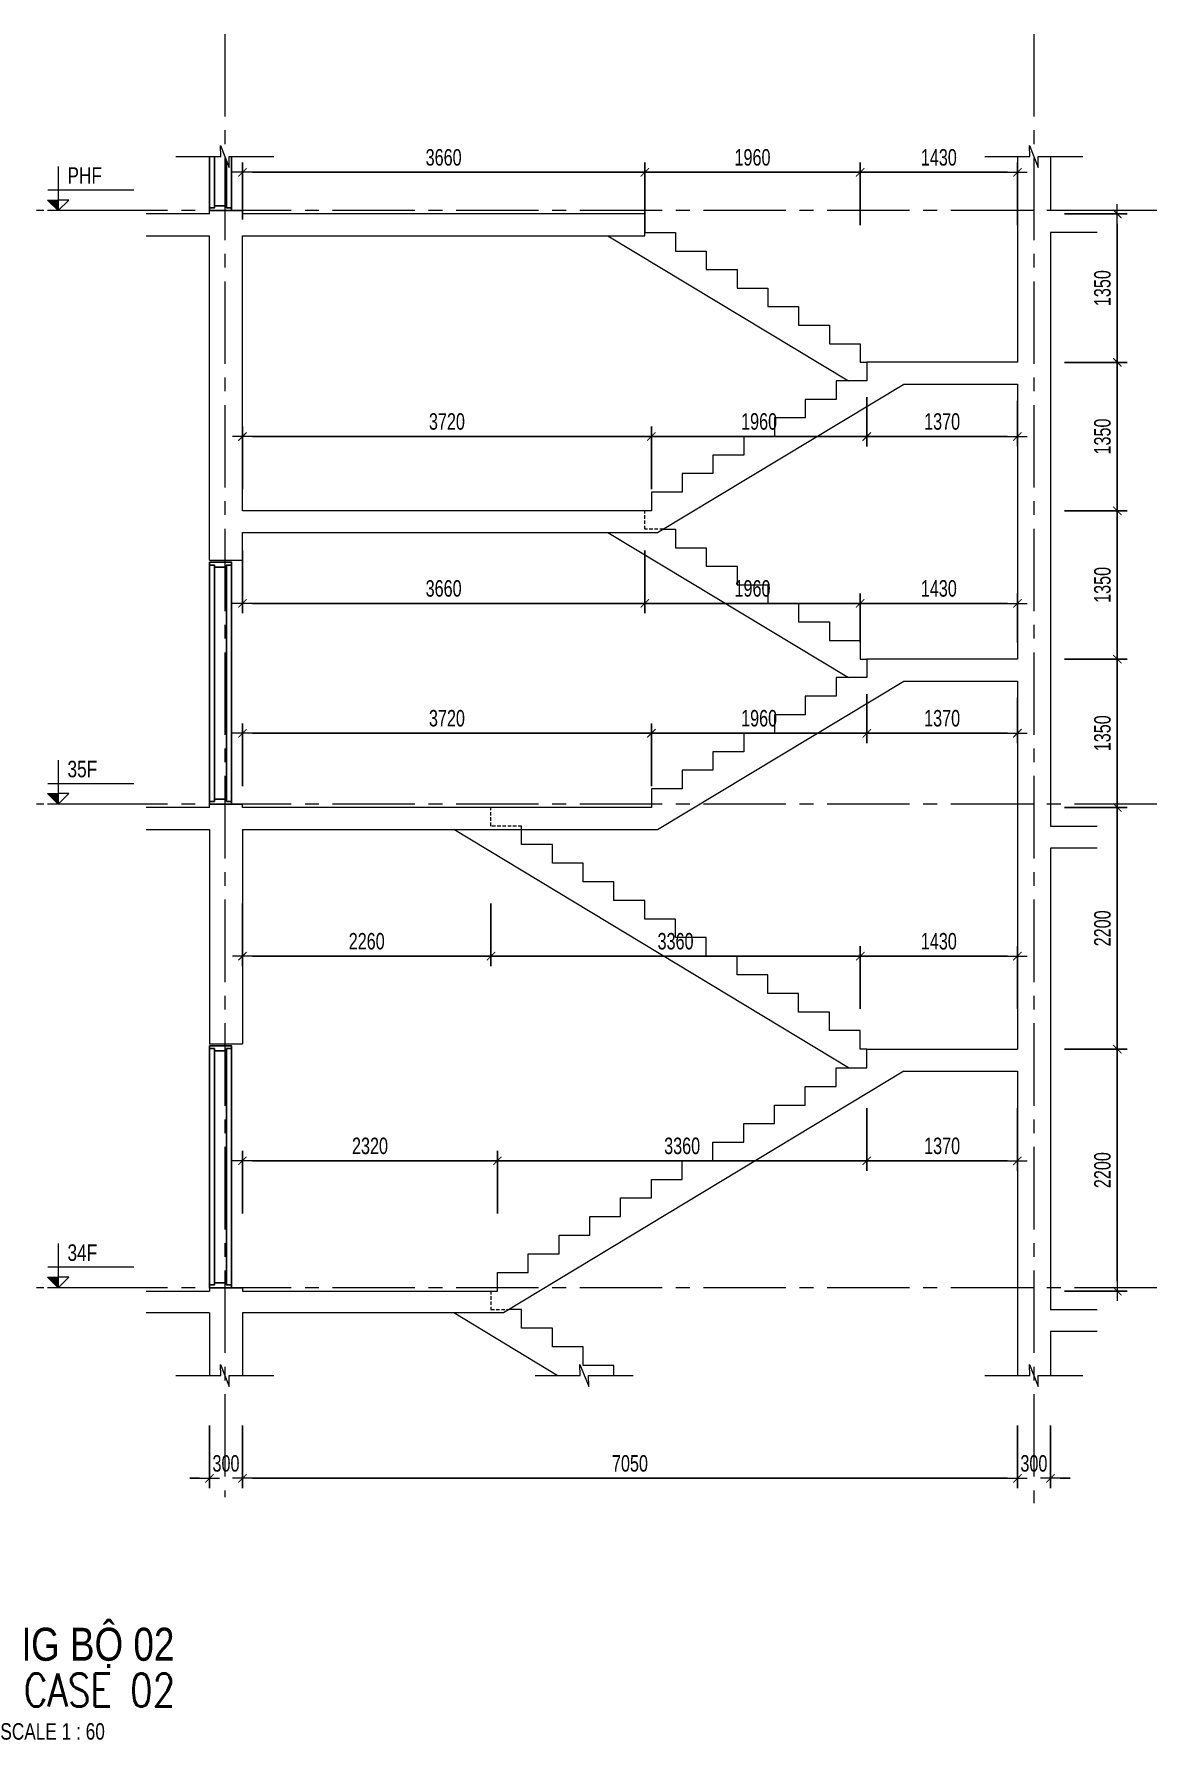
# Model space of a CAD drawing. Header units: millimetres. Extents: x -179076 to 85149, y -28646 to 38481.
# Drawn here: x 42320 to 52535, y -27716 to -12196 of the extents above; entities that cross this region are included whole.
import ezdxf
from ezdxf.enums import TextEntityAlignment as Align

# ---------------------------------------------------------------- set-up
doc = ezdxf.new("R2010")
doc.units = ezdxf.units.MM
doc.linetypes.add('CENTER2', pattern=[1.125, 0.75, -0.125, 0.125, -0.125])
doc.linetypes.add('HIDDEN2', pattern=[4.7625, 3.175, -1.5875])
doc.layers.get('Defpoints').update_dxf_attribs({"color": 151, "lineweight": 9})
doc.layers.add('A-DOOR', color=4, linetype='Continuous')
doc.layers.add('DOOR', color=4, linetype='Continuous')
for name, color, linetype, lineweight in [('NDC_S_ANNO', 7, 'Continuous', 20), ('NDC_S_AXIS', 5, 'CENTER2', 13), ('NDC_S_CONTINUOUS', 3, 'Continuous', 20), ('NDC_S_DIM', 1, 'Continuous', 15), ('NDC_S_ENG TITLE', 3, 'Continuous', 20), ('NDC_S_HIDDEN', 8, 'HIDDEN2', 13), ('NDC_S_SLAB', 2, 'Continuous', 20), ('NDC_S_SYMBOL', 1, 'Continuous', 15), ('NDC_S_TEXT SYMBOL', 7, 'Continuous', 20), ('NDC_S_VN TEXT', 7, 'Continuous', 20), ('NDC_S_VN TITLE', 6, 'Continuous', 35)]:
    doc.layers.add(name, color=color, linetype=linetype, lineweight=lineweight)
doc.styles.add('NDC_ANNO', font='', dxfattribs={"width": 0.8})
doc.styles.add('NDC_DIM', font='', dxfattribs={"width": 0.75})
doc.styles.add('NDC_EN TXT', font='romans.shx', dxfattribs={"width": 0.8})
doc.styles.add('NDC_VIE TXT', font='arial.ttf', dxfattribs={"width": 0.8})
doc.styles.get('NDC_ANNO').set_extended_font_data('Dotum')
doc.styles.get('NDC_DIM').set_extended_font_data('Dotum')
doc.dimstyles.new('NDC_dim_60', dxfattribs={"dimscale": 60, "dimtxt": 2.5, "dimasz": 1.5, "dimexe": 1.5, "dimexo": 2.5, "dimgap": 1, "dimtad": 1, "dimdec": 0, "dimzin": 0, "dimdsep": 46, "dimtxsty": 'NDC_DIM', "dimblk": 'DIMMARK', "dimcen": 0.09, "dimdle": 1.2, "dimclrd": 1, "dimclre": 1, "dimclrt": 3, "dimadec": 0, "dimazin": 0, "dimtfac": 1, "dimtdec": 0, "dimtix": 1, "dimtofl": 0, "dimtmove": 0, "dimatfit": 3, "dimfxl": 8, "dimfxlon": 1, "dimtolj": 1, "dimtzin": 0, "dimarcsym": 0})

# ---------------------------------------------------------------- blocks, each defined once
blk = doc.blocks.new('X-SECTION-2$0$X-SEC-DOO2')
at = {"layer": 'A-DOOR'}
for p, q in [((41976, 101972), (41976, 104172)), ((42176, 101972), (42176, 104172)), ((42021, 102017), (42021, 104127)), ((42131, 102017), (42131, 104127))]:
    blk.add_line(p, q, dxfattribs=at)
for points in [[(41976, 104172), (41976, 104147), (42021, 104147), (42021, 104127), (42131, 104127), (42131, 104147), (42176, 104147), (42176, 104172)], [(41976, 101972), (41976, 101997), (42021, 101997), (42021, 102017), (42131, 102017), (42131, 101997), (42176, 101997), (42176, 101972)]]:
    blk.add_lwpolyline(points, close=True, dxfattribs=at)
at = {"layer": 'Defpoints'}
blk.add_line((41976, 104192), (42176, 104192), dxfattribs=at)
blk = doc.blocks.new('kata_block_CT')
at = {"layer": 'NDC_S_ANNO'}
blk.add_hatch(color=3, dxfattribs=at).paths.add_polyline_path([(0, 1.6), (-1.61, 1.6), (0, 0)])
at = {"layer": 'NDC_S_ANNO', "ltscale": 50}
h = blk.add_hatch(dxfattribs=at)
h.set_pattern_fill('ANSI31', color=256, scale=1.406, style=0)
h.paths.add_polyline_path([(0, 1.6), (0, 0), (1.61, 1.6)])
for p, q in [((-1.59, 3.14), (11.47, 3.14)), ((11.56, 0), (-1.64, 0))]:
    blk.add_line(p, q, dxfattribs=at)
for points in [[(0, 6.69), (0, 0)], [(0, 0), (-1.61, 1.6), (0, 1.6)], [(0, 0), (1.61, 1.6), (0, 1.6)]]:
    blk.add_lwpolyline(points, dxfattribs=at)
at = {"layer": 'NDC_S_ANNO', "color": 8, "ltscale": 50}
blk.add_lwpolyline([(0, 0), (-1.61, 1.6), (0, 1.6)], dxfattribs=at)
at = {"layer": 'NDC_S_TEXT SYMBOL', "color": 3, "style": 'NDC_ANNO', "width": 0.8}
blk.add_attdef('CT', (1.41, 4.07), '', height=2.5, dxfattribs=at)
blk = doc.blocks.new('DIMMARK')
at = {"layer": 'NDC_S_DIM', "color": 1}
blk.add_line((-1.5, 0), (1, 0), dxfattribs=at)
at = {"layer": 'NDC_S_DIM', "color": 2, "const_width": 0.1}
blk.add_lwpolyline([(-0.42, -0.42), (0.42, 0.42)], dxfattribs=at)
blk = doc.blocks.new('*D383')
at = {"layer": 'Defpoints', "color": 0, "transparency": 16777216}
for p in [(46536, -22447), (44216, -23632), (46536, -23632)]:
    blk.add_point(p, dxfattribs=at)
at = {"layer": 'NDC_S_DIM', "color": 1, "lineweight": -2, "transparency": 16777216}
for p, q in [((44216, -22927), (44216, -22357)), ((44306, -22447), (46446, -22447)), ((46536, -22927), (46536, -22357))]:
    blk.add_line(p, q, dxfattribs=at)
at = {"layer": 'NDC_S_DIM', "color": 1, "lineweight": -2, "transparency": 16777216, "xscale": 90, "yscale": 90, "zscale": 90, "rotation": 180}
blk.add_blockref('DIMMARK', (44216, -22447), dxfattribs=at)
at = {"layer": 'NDC_S_DIM', "color": 1, "lineweight": -2, "transparency": 16777216, "xscale": 90, "yscale": 90, "zscale": 90}
blk.add_blockref('DIMMARK', (46536, -22447), dxfattribs=at)
at = {"layer": 'NDC_S_DIM', "color": 3, "transparency": 16777216, "insert": (45376, -22312), "char_height": 150, "attachment_point": 5, "style": 'NDC_DIM'}
blk.add_mtext('\\A1;2320', dxfattribs=at)
blk = doc.blocks.new('*D384')
at = {"layer": 'Defpoints', "color": 0, "transparency": 16777216}
for p in [(49896, -21601), (49896, -22447), (46536, -23632)]:
    blk.add_point(p, dxfattribs=at)
at = {"layer": 'NDC_S_DIM', "color": 1, "lineweight": -2, "transparency": 16777216}
for p, q in [((49896, -21967), (49896, -22537)), ((46536, -22927), (46536, -22357)), ((46626, -22447), (49806, -22447))]:
    blk.add_line(p, q, dxfattribs=at)
at = {"layer": 'NDC_S_DIM', "color": 1, "lineweight": -2, "transparency": 16777216, "xscale": 90, "yscale": 90, "zscale": 90, "rotation": 180}
blk.add_blockref('DIMMARK', (46536, -22447), dxfattribs=at)
at = {"layer": 'NDC_S_DIM', "color": 1, "lineweight": -2, "transparency": 16777216, "xscale": 90, "yscale": 90, "zscale": 90}
blk.add_blockref('DIMMARK', (49896, -22447), dxfattribs=at)
at = {"layer": 'NDC_S_DIM', "color": 3, "transparency": 16777216, "insert": (48216, -22312), "char_height": 150, "attachment_point": 5, "style": 'NDC_DIM'}
blk.add_mtext('\\A1;3360', dxfattribs=at)
blk = doc.blocks.new('*D385')
at = {"layer": 'Defpoints', "color": 0, "transparency": 16777216}
for p in [(49896, -21601), (51266, -21601), (51266, -22447)]:
    blk.add_point(p, dxfattribs=at)
at = {"layer": 'NDC_S_DIM', "color": 1, "lineweight": -2, "transparency": 16777216}
for p, q in [((49896, -21967), (49896, -22537)), ((51266, -21967), (51266, -22537)), ((49986, -22447), (51176, -22447))]:
    blk.add_line(p, q, dxfattribs=at)
at = {"layer": 'NDC_S_DIM', "color": 1, "lineweight": -2, "transparency": 16777216, "xscale": 90, "yscale": 90, "zscale": 90, "rotation": 180}
blk.add_blockref('DIMMARK', (49896, -22447), dxfattribs=at)
at = {"layer": 'NDC_S_DIM', "color": 1, "lineweight": -2, "transparency": 16777216, "xscale": 90, "yscale": 90, "zscale": 90}
blk.add_blockref('DIMMARK', (51266, -22447), dxfattribs=at)
at = {"layer": 'NDC_S_DIM', "color": 3, "transparency": 16777216, "insert": (50581, -22312), "char_height": 150, "attachment_point": 5, "style": 'NDC_DIM'}
blk.add_mtext('\\A1;1370', dxfattribs=at)
blk = doc.blocks.new('*D386')
at = {"layer": 'Defpoints', "color": 0, "transparency": 16777216}
for p in [(44216, -19432), (46476, -19401), (46476, -20585)]:
    blk.add_point(p, dxfattribs=at)
at = {"layer": 'NDC_S_DIM', "color": 1, "lineweight": -2, "transparency": 16777216}
for p, q in [((44216, -20105), (44216, -20675)), ((46476, -20105), (46476, -20675)), ((44306, -20585), (46386, -20585))]:
    blk.add_line(p, q, dxfattribs=at)
at = {"layer": 'NDC_S_DIM', "color": 1, "lineweight": -2, "transparency": 16777216, "xscale": 90, "yscale": 90, "zscale": 90, "rotation": 180}
blk.add_blockref('DIMMARK', (44216, -20585), dxfattribs=at)
at = {"layer": 'NDC_S_DIM', "color": 1, "lineweight": -2, "transparency": 16777216, "xscale": 90, "yscale": 90, "zscale": 90}
blk.add_blockref('DIMMARK', (46476, -20585), dxfattribs=at)
at = {"layer": 'NDC_S_DIM', "color": 3, "transparency": 16777216, "insert": (45346, -20450), "char_height": 150, "attachment_point": 5, "style": 'NDC_DIM'}
blk.add_mtext('\\A1;2260', dxfattribs=at)
blk = doc.blocks.new('*D387')
at = {"layer": 'Defpoints', "color": 0, "transparency": 16777216}
for p in [(46476, -19401), (49836, -20585), (49836, -21432)]:
    blk.add_point(p, dxfattribs=at)
at = {"layer": 'NDC_S_DIM', "color": 1, "lineweight": -2, "transparency": 16777216}
for p, q in [((46476, -20105), (46476, -20675)), ((46566, -20585), (49746, -20585)), ((49836, -21065), (49836, -20495))]:
    blk.add_line(p, q, dxfattribs=at)
at = {"layer": 'NDC_S_DIM', "color": 1, "lineweight": -2, "transparency": 16777216, "xscale": 90, "yscale": 90, "zscale": 90, "rotation": 180}
blk.add_blockref('DIMMARK', (46476, -20585), dxfattribs=at)
at = {"layer": 'NDC_S_DIM', "color": 1, "lineweight": -2, "transparency": 16777216, "xscale": 90, "yscale": 90, "zscale": 90}
blk.add_blockref('DIMMARK', (49836, -20585), dxfattribs=at)
at = {"layer": 'NDC_S_DIM', "color": 3, "transparency": 16777216, "insert": (48156, -20450), "char_height": 150, "attachment_point": 5, "style": 'NDC_DIM'}
blk.add_mtext('\\A1;3360', dxfattribs=at)
blk = doc.blocks.new('*D388')
at = {"layer": 'Defpoints', "color": 0, "transparency": 16777216}
for p in [(51266, -20585), (49836, -21432), (51266, -21432)]:
    blk.add_point(p, dxfattribs=at)
at = {"layer": 'NDC_S_DIM', "color": 1, "lineweight": -2, "transparency": 16777216}
for p, q in [((49836, -21065), (49836, -20495)), ((49926, -20585), (51176, -20585)), ((51266, -21065), (51266, -20495))]:
    blk.add_line(p, q, dxfattribs=at)
at = {"layer": 'NDC_S_DIM', "color": 1, "lineweight": -2, "transparency": 16777216, "xscale": 90, "yscale": 90, "zscale": 90, "rotation": 180}
blk.add_blockref('DIMMARK', (49836, -20585), dxfattribs=at)
at = {"layer": 'NDC_S_DIM', "color": 1, "lineweight": -2, "transparency": 16777216, "xscale": 90, "yscale": 90, "zscale": 90}
blk.add_blockref('DIMMARK', (51266, -20585), dxfattribs=at)
at = {"layer": 'NDC_S_DIM', "color": 3, "transparency": 16777216, "insert": (50551, -20450), "char_height": 150, "attachment_point": 5, "style": 'NDC_DIM'}
blk.add_mtext('\\A1;1430', dxfattribs=at)
blk = doc.blocks.new('*D389')
at = {"layer": 'Defpoints', "color": 0, "transparency": 16777216}
for p in [(47936, -18557), (44216, -19232), (47936, -19232)]:
    blk.add_point(p, dxfattribs=at)
at = {"layer": 'NDC_S_DIM', "color": 1, "lineweight": -2, "transparency": 16777216}
for p, q in [((44216, -19037), (44216, -18467)), ((47936, -19037), (47936, -18467)), ((44306, -18557), (47846, -18557))]:
    blk.add_line(p, q, dxfattribs=at)
at = {"layer": 'NDC_S_DIM', "color": 1, "lineweight": -2, "transparency": 16777216, "xscale": 90, "yscale": 90, "zscale": 90, "rotation": 180}
blk.add_blockref('DIMMARK', (44216, -18557), dxfattribs=at)
at = {"layer": 'NDC_S_DIM', "color": 1, "lineweight": -2, "transparency": 16777216, "xscale": 90, "yscale": 90, "zscale": 90}
blk.add_blockref('DIMMARK', (47936, -18557), dxfattribs=at)
at = {"layer": 'NDC_S_DIM', "color": 3, "transparency": 16777216, "insert": (46076, -18421), "char_height": 150, "attachment_point": 5, "style": 'NDC_DIM'}
blk.add_mtext('\\A1;3720', dxfattribs=at)
blk = doc.blocks.new('*D390')
at = {"layer": 'Defpoints', "color": 0, "transparency": 16777216}
for p in [(49896, -18050), (49896, -18557), (47936, -19232)]:
    blk.add_point(p, dxfattribs=at)
at = {"layer": 'NDC_S_DIM', "color": 1, "lineweight": -2, "transparency": 16777216}
for p, q in [((49896, -18200), (49896, -18647)), ((47936, -19037), (47936, -18467)), ((48026, -18557), (49806, -18557))]:
    blk.add_line(p, q, dxfattribs=at)
at = {"layer": 'NDC_S_DIM', "color": 1, "lineweight": -2, "transparency": 16777216, "xscale": 90, "yscale": 90, "zscale": 90, "rotation": 180}
blk.add_blockref('DIMMARK', (47936, -18557), dxfattribs=at)
at = {"layer": 'NDC_S_DIM', "color": 1, "lineweight": -2, "transparency": 16777216, "xscale": 90, "yscale": 90, "zscale": 90}
blk.add_blockref('DIMMARK', (49896, -18557), dxfattribs=at)
at = {"layer": 'NDC_S_DIM', "color": 3, "transparency": 16777216, "insert": (48916, -18421), "char_height": 150, "attachment_point": 5, "style": 'NDC_DIM'}
blk.add_mtext('\\A1;1960', dxfattribs=at)
blk = doc.blocks.new('*D391')
at = {"layer": 'Defpoints', "color": 0, "transparency": 16777216}
for p in [(49896, -18050), (51266, -18082), (51266, -18557)]:
    blk.add_point(p, dxfattribs=at)
at = {"layer": 'NDC_S_DIM', "color": 1, "lineweight": -2, "transparency": 16777216}
for p, q in [((49896, -18200), (49896, -18647)), ((51266, -18232), (51266, -18647)), ((49986, -18557), (51176, -18557))]:
    blk.add_line(p, q, dxfattribs=at)
at = {"layer": 'NDC_S_DIM', "color": 1, "lineweight": -2, "transparency": 16777216, "xscale": 90, "yscale": 90, "zscale": 90, "rotation": 180}
blk.add_blockref('DIMMARK', (49896, -18557), dxfattribs=at)
at = {"layer": 'NDC_S_DIM', "color": 1, "lineweight": -2, "transparency": 16777216, "xscale": 90, "yscale": 90, "zscale": 90}
blk.add_blockref('DIMMARK', (51266, -18557), dxfattribs=at)
at = {"layer": 'NDC_S_DIM', "color": 3, "transparency": 16777216, "insert": (50581, -18421), "char_height": 150, "attachment_point": 5, "style": 'NDC_DIM'}
blk.add_mtext('\\A1;1370', dxfattribs=at)
blk = doc.blocks.new('*D392')
at = {"layer": 'Defpoints', "color": 0, "transparency": 16777216}
for p in [(44216, -16532), (47876, -16532), (47876, -17375)]:
    blk.add_point(p, dxfattribs=at)
at = {"layer": 'NDC_S_DIM', "color": 1, "lineweight": -2, "transparency": 16777216}
for p, q in [((44216, -16895), (44216, -17465)), ((47876, -16895), (47876, -17465)), ((44306, -17375), (47786, -17375))]:
    blk.add_line(p, q, dxfattribs=at)
at = {"layer": 'NDC_S_DIM', "color": 1, "lineweight": -2, "transparency": 16777216, "xscale": 90, "yscale": 90, "zscale": 90, "rotation": 180}
blk.add_blockref('DIMMARK', (44216, -17375), dxfattribs=at)
at = {"layer": 'NDC_S_DIM', "color": 1, "lineweight": -2, "transparency": 16777216, "xscale": 90, "yscale": 90, "zscale": 90}
blk.add_blockref('DIMMARK', (47876, -17375), dxfattribs=at)
at = {"layer": 'NDC_S_DIM', "color": 3, "transparency": 16777216, "insert": (46046, -17240), "char_height": 150, "attachment_point": 5, "style": 'NDC_DIM'}
blk.add_mtext('\\A1;3660', dxfattribs=at)
blk = doc.blocks.new('*D393')
at = {"layer": 'Defpoints', "color": 0, "transparency": 16777216}
for p in [(47876, -16532), (49836, -17375), (49836, -17882)]:
    blk.add_point(p, dxfattribs=at)
at = {"layer": 'NDC_S_DIM', "color": 1, "lineweight": -2, "transparency": 16777216}
for p, q in [((47876, -16895), (47876, -17465)), ((47966, -17375), (49746, -17375)), ((49836, -17732), (49836, -17285))]:
    blk.add_line(p, q, dxfattribs=at)
at = {"layer": 'NDC_S_DIM', "color": 1, "lineweight": -2, "transparency": 16777216, "xscale": 90, "yscale": 90, "zscale": 90, "rotation": 180}
blk.add_blockref('DIMMARK', (47876, -17375), dxfattribs=at)
at = {"layer": 'NDC_S_DIM', "color": 1, "lineweight": -2, "transparency": 16777216, "xscale": 90, "yscale": 90, "zscale": 90}
blk.add_blockref('DIMMARK', (49836, -17375), dxfattribs=at)
at = {"layer": 'NDC_S_DIM', "color": 3, "transparency": 16777216, "insert": (48856, -17240), "char_height": 150, "attachment_point": 5, "style": 'NDC_DIM'}
blk.add_mtext('\\A1;1960', dxfattribs=at)
blk = doc.blocks.new('*D394')
at = {"layer": 'Defpoints', "color": 0, "transparency": 16777216}
for p in [(51266, -17375), (49836, -17882), (51266, -17882)]:
    blk.add_point(p, dxfattribs=at)
at = {"layer": 'NDC_S_DIM', "color": 1, "lineweight": -2, "transparency": 16777216}
for p, q in [((49836, -17732), (49836, -17285)), ((49926, -17375), (51176, -17375)), ((51266, -17732), (51266, -17285))]:
    blk.add_line(p, q, dxfattribs=at)
at = {"layer": 'NDC_S_DIM', "color": 1, "lineweight": -2, "transparency": 16777216, "xscale": 90, "yscale": 90, "zscale": 90, "rotation": 180}
blk.add_blockref('DIMMARK', (49836, -17375), dxfattribs=at)
at = {"layer": 'NDC_S_DIM', "color": 1, "lineweight": -2, "transparency": 16777216, "xscale": 90, "yscale": 90, "zscale": 90}
blk.add_blockref('DIMMARK', (51266, -17375), dxfattribs=at)
at = {"layer": 'NDC_S_DIM', "color": 3, "transparency": 16777216, "insert": (50551, -17240), "char_height": 150, "attachment_point": 5, "style": 'NDC_DIM'}
blk.add_mtext('\\A1;1430', dxfattribs=at)
blk = doc.blocks.new('*D395')
at = {"layer": 'Defpoints', "color": 0, "transparency": 16777216}
for p in [(47936, -15857), (44216, -16532), (47936, -16532)]:
    blk.add_point(p, dxfattribs=at)
at = {"layer": 'NDC_S_DIM', "color": 1, "lineweight": -2, "transparency": 16777216}
for p, q in [((44216, -16337), (44216, -15767)), ((47936, -16337), (47936, -15767)), ((44306, -15857), (47846, -15857))]:
    blk.add_line(p, q, dxfattribs=at)
at = {"layer": 'NDC_S_DIM', "color": 1, "lineweight": -2, "transparency": 16777216, "xscale": 90, "yscale": 90, "zscale": 90, "rotation": 180}
blk.add_blockref('DIMMARK', (44216, -15857), dxfattribs=at)
at = {"layer": 'NDC_S_DIM', "color": 1, "lineweight": -2, "transparency": 16777216, "xscale": 90, "yscale": 90, "zscale": 90}
blk.add_blockref('DIMMARK', (47936, -15857), dxfattribs=at)
at = {"layer": 'NDC_S_DIM', "color": 3, "transparency": 16777216, "insert": (46076, -15721), "char_height": 150, "attachment_point": 5, "style": 'NDC_DIM'}
blk.add_mtext('\\A1;3720', dxfattribs=at)
blk = doc.blocks.new('*D396')
at = {"layer": 'Defpoints', "color": 0, "transparency": 16777216}
for p in [(49896, -15350), (49896, -15857), (47936, -16532)]:
    blk.add_point(p, dxfattribs=at)
at = {"layer": 'NDC_S_DIM', "color": 1, "lineweight": -2, "transparency": 16777216}
for p, q in [((49896, -15500), (49896, -15947)), ((47936, -16337), (47936, -15767)), ((48026, -15857), (49806, -15857))]:
    blk.add_line(p, q, dxfattribs=at)
at = {"layer": 'NDC_S_DIM', "color": 1, "lineweight": -2, "transparency": 16777216, "xscale": 90, "yscale": 90, "zscale": 90, "rotation": 180}
blk.add_blockref('DIMMARK', (47936, -15857), dxfattribs=at)
at = {"layer": 'NDC_S_DIM', "color": 1, "lineweight": -2, "transparency": 16777216, "xscale": 90, "yscale": 90, "zscale": 90}
blk.add_blockref('DIMMARK', (49896, -15857), dxfattribs=at)
at = {"layer": 'NDC_S_DIM', "color": 3, "transparency": 16777216, "insert": (48916, -15721), "char_height": 150, "attachment_point": 5, "style": 'NDC_DIM'}
blk.add_mtext('\\A1;1960', dxfattribs=at)
blk = doc.blocks.new('*D397')
at = {"layer": 'Defpoints', "color": 0, "transparency": 16777216}
for p in [(49896, -15350), (51266, -15382), (51266, -15857)]:
    blk.add_point(p, dxfattribs=at)
at = {"layer": 'NDC_S_DIM', "color": 1, "lineweight": -2, "transparency": 16777216}
for p, q in [((49896, -15500), (49896, -15947)), ((51266, -15532), (51266, -15947)), ((49986, -15857), (51176, -15857))]:
    blk.add_line(p, q, dxfattribs=at)
at = {"layer": 'NDC_S_DIM', "color": 1, "lineweight": -2, "transparency": 16777216, "xscale": 90, "yscale": 90, "zscale": 90, "rotation": 180}
blk.add_blockref('DIMMARK', (49896, -15857), dxfattribs=at)
at = {"layer": 'NDC_S_DIM', "color": 1, "lineweight": -2, "transparency": 16777216, "xscale": 90, "yscale": 90, "zscale": 90}
blk.add_blockref('DIMMARK', (51266, -15857), dxfattribs=at)
at = {"layer": 'NDC_S_DIM', "color": 3, "transparency": 16777216, "insert": (50581, -15721), "char_height": 150, "attachment_point": 5, "style": 'NDC_DIM'}
blk.add_mtext('\\A1;1370', dxfattribs=at)
blk = doc.blocks.new('*D398')
at = {"layer": 'Defpoints', "color": 0, "transparency": 16777216}
for p in [(47876, -13453), (44216, -14032), (47876, -14032)]:
    blk.add_point(p, dxfattribs=at)
at = {"layer": 'NDC_S_DIM', "color": 1, "lineweight": -2, "transparency": 16777216}
for p, q in [((44216, -13882), (44216, -13363)), ((44306, -13453), (47786, -13453)), ((47876, -13882), (47876, -13363))]:
    blk.add_line(p, q, dxfattribs=at)
at = {"layer": 'NDC_S_DIM', "color": 1, "lineweight": -2, "transparency": 16777216, "xscale": 90, "yscale": 90, "zscale": 90, "rotation": 180}
blk.add_blockref('DIMMARK', (44216, -13453), dxfattribs=at)
at = {"layer": 'NDC_S_DIM', "color": 1, "lineweight": -2, "transparency": 16777216, "xscale": 90, "yscale": 90, "zscale": 90}
blk.add_blockref('DIMMARK', (47876, -13453), dxfattribs=at)
at = {"layer": 'NDC_S_DIM', "color": 3, "transparency": 16777216, "insert": (46046, -13318), "char_height": 150, "attachment_point": 5, "style": 'NDC_DIM'}
blk.add_mtext('\\A1;3660', dxfattribs=at)
blk = doc.blocks.new('*D399')
at = {"layer": 'Defpoints', "color": 0, "transparency": 16777216}
for p in [(49836, -13453), (47876, -14032), (49836, -15013)]:
    blk.add_point(p, dxfattribs=at)
at = {"layer": 'NDC_S_DIM', "color": 1, "lineweight": -2, "transparency": 16777216}
for p, q in [((47876, -13882), (47876, -13363)), ((47966, -13453), (49746, -13453)), ((49836, -13933), (49836, -13363))]:
    blk.add_line(p, q, dxfattribs=at)
at = {"layer": 'NDC_S_DIM', "color": 1, "lineweight": -2, "transparency": 16777216, "xscale": 90, "yscale": 90, "zscale": 90, "rotation": 180}
blk.add_blockref('DIMMARK', (47876, -13453), dxfattribs=at)
at = {"layer": 'NDC_S_DIM', "color": 1, "lineweight": -2, "transparency": 16777216, "xscale": 90, "yscale": 90, "zscale": 90}
blk.add_blockref('DIMMARK', (49836, -13453), dxfattribs=at)
at = {"layer": 'NDC_S_DIM', "color": 3, "transparency": 16777216, "insert": (48856, -13318), "char_height": 150, "attachment_point": 5, "style": 'NDC_DIM'}
blk.add_mtext('\\A1;1960', dxfattribs=at)
blk = doc.blocks.new('*D400')
at = {"layer": 'Defpoints', "color": 0, "transparency": 16777216}
for p in [(51266, -13453), (49836, -15013), (51266, -15182)]:
    blk.add_point(p, dxfattribs=at)
at = {"layer": 'NDC_S_DIM', "color": 1, "lineweight": -2, "transparency": 16777216}
for p, q in [((49836, -13933), (49836, -13363)), ((49926, -13453), (51176, -13453)), ((51266, -13933), (51266, -13363))]:
    blk.add_line(p, q, dxfattribs=at)
at = {"layer": 'NDC_S_DIM', "color": 1, "lineweight": -2, "transparency": 16777216, "xscale": 90, "yscale": 90, "zscale": 90, "rotation": 180}
blk.add_blockref('DIMMARK', (49836, -13453), dxfattribs=at)
at = {"layer": 'NDC_S_DIM', "color": 1, "lineweight": -2, "transparency": 16777216, "xscale": 90, "yscale": 90, "zscale": 90}
blk.add_blockref('DIMMARK', (51266, -13453), dxfattribs=at)
at = {"layer": 'NDC_S_DIM', "color": 3, "transparency": 16777216, "insert": (50551, -13318), "char_height": 150, "attachment_point": 5, "style": 'NDC_DIM'}
blk.add_mtext('\\A1;1430', dxfattribs=at)
blk = doc.blocks.new('Drawing name_symbol')
at = {"layer": 'NDC_S_ENG TITLE', "style": 'NDC_EN TXT', "width": 0.8}
blk.add_attdef('SECTDET1', text='', height=5, dxfattribs=at).set_placement((0, 1.01), align=Align.CENTER)
at = {"layer": 'NDC_S_TEXT SYMBOL', "lineweight": 25, "style": 'NDC_ANNO', "width": 0.8}
blk.add_attdef('SSCALE', text='', height=2.5, dxfattribs=at).set_placement((0, -4), align=Align.CENTER)
at = {"layer": 'NDC_S_VN TITLE', "style": 'NDC_VIE TXT', "width": 0.8}
blk.add_attdef('SECTDET2', text='', height=5, dxfattribs=at).set_placement((0, 7.97), align=Align.CENTER)
blk = doc.blocks.new('*D479')
at = {"layer": 'Defpoints', "color": 0, "transparency": 16777216}
for p in [(43916, -23832), (44216, -23832), (44216, -25336)]:
    blk.add_point(p, dxfattribs=at)
at = {"layer": 'NDC_S_DIM', "color": 1, "lineweight": -2, "transparency": 16777216}
for p, q in [((43916, -24856), (43916, -25426)), ((44216, -24856), (44216, -25426)), ((43826, -25336), (43736, -25336)), ((44306, -25336), (44396, -25336))]:
    blk.add_line(p, q, dxfattribs=at)
at = {"layer": 'NDC_S_DIM', "color": 1, "lineweight": -2, "transparency": 16777216, "xscale": 90, "yscale": 90, "zscale": 90}
blk.add_blockref('DIMMARK', (43916, -25336), dxfattribs=at)
at = {"layer": 'NDC_S_DIM', "color": 1, "lineweight": -2, "transparency": 16777216, "xscale": 90, "yscale": 90, "zscale": 90, "rotation": 180}
blk.add_blockref('DIMMARK', (44216, -25336), dxfattribs=at)
at = {"layer": 'NDC_S_DIM', "color": 3, "transparency": 16777216, "insert": (44066, -25201), "char_height": 150, "attachment_point": 5, "style": 'NDC_DIM'}
blk.add_mtext('\\A1;300', dxfattribs=at)
blk = doc.blocks.new('*D480')
at = {"layer": 'Defpoints', "color": 0, "transparency": 16777216}
for p in [(44216, -23832), (51266, -24399), (51266, -25336)]:
    blk.add_point(p, dxfattribs=at)
at = {"layer": 'NDC_S_DIM', "color": 1, "lineweight": -2, "transparency": 16777216}
for p, q in [((44216, -24856), (44216, -25426)), ((51266, -24856), (51266, -25426)), ((44306, -25336), (51176, -25336))]:
    blk.add_line(p, q, dxfattribs=at)
at = {"layer": 'NDC_S_DIM', "color": 1, "lineweight": -2, "transparency": 16777216, "xscale": 90, "yscale": 90, "zscale": 90, "rotation": 180}
blk.add_blockref('DIMMARK', (44216, -25336), dxfattribs=at)
at = {"layer": 'NDC_S_DIM', "color": 1, "lineweight": -2, "transparency": 16777216, "xscale": 90, "yscale": 90, "zscale": 90}
blk.add_blockref('DIMMARK', (51266, -25336), dxfattribs=at)
at = {"layer": 'NDC_S_DIM', "color": 3, "transparency": 16777216, "insert": (47741, -25201), "char_height": 150, "attachment_point": 5, "style": 'NDC_DIM'}
blk.add_mtext('\\A1;7050', dxfattribs=at)
blk = doc.blocks.new('*D481')
at = {"layer": 'Defpoints', "color": 0, "transparency": 16777216}
for p in [(51266, -24399), (51566, -24399), (51566, -25336)]:
    blk.add_point(p, dxfattribs=at)
at = {"layer": 'NDC_S_DIM', "color": 1, "lineweight": -2, "transparency": 16777216}
for p, q in [((51266, -24856), (51266, -25426)), ((51566, -24856), (51566, -25426)), ((51176, -25336), (51086, -25336)), ((51656, -25336), (51746, -25336))]:
    blk.add_line(p, q, dxfattribs=at)
at = {"layer": 'NDC_S_DIM', "color": 1, "lineweight": -2, "transparency": 16777216, "xscale": 90, "yscale": 90, "zscale": 90}
blk.add_blockref('DIMMARK', (51266, -25336), dxfattribs=at)
at = {"layer": 'NDC_S_DIM', "color": 1, "lineweight": -2, "transparency": 16777216, "xscale": 90, "yscale": 90, "zscale": 90, "rotation": 180}
blk.add_blockref('DIMMARK', (51566, -25336), dxfattribs=at)
at = {"layer": 'NDC_S_DIM', "color": 3, "transparency": 16777216, "insert": (51416, -25201), "char_height": 150, "attachment_point": 5, "style": 'NDC_DIM'}
blk.add_mtext('\\A1;300', dxfattribs=at)
blk = doc.blocks.new('*D286')
at = {"layer": 'Defpoints', "color": 0, "transparency": 16777216}
for p in [(49836, -21432), (52175, -21432), (46536, -23632)]:
    blk.add_point(p, dxfattribs=at)
at = {"layer": 'NDC_S_DIM', "color": 1, "lineweight": -2, "transparency": 16777216}
for p, q in [((51695, -21432), (52265, -21432)), ((52175, -23542), (52175, -21522)), ((51695, -23632), (52265, -23632))]:
    blk.add_line(p, q, dxfattribs=at)
at = {"layer": 'NDC_S_DIM', "color": 1, "lineweight": -2, "transparency": 16777216, "xscale": 90, "yscale": 90, "zscale": 90}
for p, rotation in [((52175, -21432), 90), ((52175, -23632), 270)]:
    blk.add_blockref('DIMMARK', p, dxfattribs=dict(at, rotation=rotation))
at = {"layer": 'NDC_S_DIM', "color": 3, "transparency": 16777216, "insert": (52040, -22532), "char_height": 150, "attachment_point": 5, "rotation": 90, "style": 'NDC_DIM'}
blk.add_mtext('\\A1;2200', dxfattribs=at)
blk = doc.blocks.new('*D287')
at = {"layer": 'Defpoints', "color": 0, "transparency": 16777216}
for p in [(47936, -19232), (52175, -19232), (49836, -21432)]:
    blk.add_point(p, dxfattribs=at)
at = {"layer": 'NDC_S_DIM', "color": 1, "lineweight": -2, "transparency": 16777216}
for p, q in [((51695, -19232), (52265, -19232)), ((52175, -21342), (52175, -19322)), ((51695, -21432), (52265, -21432))]:
    blk.add_line(p, q, dxfattribs=at)
at = {"layer": 'NDC_S_DIM', "color": 1, "lineweight": -2, "transparency": 16777216, "xscale": 90, "yscale": 90, "zscale": 90}
for p, rotation in [((52175, -19232), 90), ((52175, -21432), 270)]:
    blk.add_blockref('DIMMARK', p, dxfattribs=dict(at, rotation=rotation))
at = {"layer": 'NDC_S_DIM', "color": 3, "transparency": 16777216, "insert": (52040, -20332), "char_height": 150, "attachment_point": 5, "rotation": 90, "style": 'NDC_DIM'}
blk.add_mtext('\\A1;2200', dxfattribs=at)
blk = doc.blocks.new('*D288')
at = {"layer": 'Defpoints', "color": 0, "transparency": 16777216}
for p in [(49836, -17882), (52175, -17882), (47936, -19232)]:
    blk.add_point(p, dxfattribs=at)
at = {"layer": 'NDC_S_DIM', "color": 1, "lineweight": -2, "transparency": 16777216}
for p, q in [((51695, -17882), (52265, -17882)), ((52175, -19142), (52175, -17972)), ((51695, -19232), (52265, -19232))]:
    blk.add_line(p, q, dxfattribs=at)
at = {"layer": 'NDC_S_DIM', "color": 1, "lineweight": -2, "transparency": 16777216, "xscale": 90, "yscale": 90, "zscale": 90}
for p, rotation in [((52175, -17882), 90), ((52175, -19232), 270)]:
    blk.add_blockref('DIMMARK', p, dxfattribs=dict(at, rotation=rotation))
at = {"layer": 'NDC_S_DIM', "color": 3, "transparency": 16777216, "insert": (52040, -18557), "char_height": 150, "attachment_point": 5, "rotation": 90, "style": 'NDC_DIM'}
blk.add_mtext('\\A1;1350', dxfattribs=at)
blk = doc.blocks.new('*D289')
at = {"layer": 'Defpoints', "color": 0, "transparency": 16777216}
for p in [(47936, -16532), (52175, -16532), (49836, -17882)]:
    blk.add_point(p, dxfattribs=at)
at = {"layer": 'NDC_S_DIM', "color": 1, "lineweight": -2, "transparency": 16777216}
for p, q in [((51695, -16532), (52265, -16532)), ((52175, -17792), (52175, -16622)), ((51695, -17882), (52265, -17882))]:
    blk.add_line(p, q, dxfattribs=at)
at = {"layer": 'NDC_S_DIM', "color": 1, "lineweight": -2, "transparency": 16777216, "xscale": 90, "yscale": 90, "zscale": 90}
for p, rotation in [((52175, -16532), 90), ((52175, -17882), 270)]:
    blk.add_blockref('DIMMARK', p, dxfattribs=dict(at, rotation=rotation))
at = {"layer": 'NDC_S_DIM', "color": 3, "transparency": 16777216, "insert": (52040, -17207), "char_height": 150, "attachment_point": 5, "rotation": 90, "style": 'NDC_DIM'}
blk.add_mtext('\\A1;1350', dxfattribs=at)
blk = doc.blocks.new('*D290')
at = {"layer": 'Defpoints', "color": 0, "transparency": 16777216}
for p in [(49866, -15182), (52175, -15182), (47936, -16532)]:
    blk.add_point(p, dxfattribs=at)
at = {"layer": 'NDC_S_DIM', "color": 1, "lineweight": -2, "transparency": 16777216}
for p, q in [((51695, -15182), (52265, -15182)), ((52175, -16442), (52175, -15272)), ((51695, -16532), (52265, -16532))]:
    blk.add_line(p, q, dxfattribs=at)
at = {"layer": 'NDC_S_DIM', "color": 1, "lineweight": -2, "transparency": 16777216, "xscale": 90, "yscale": 90, "zscale": 90}
for p, rotation in [((52175, -15182), 90), ((52175, -16532), 270)]:
    blk.add_blockref('DIMMARK', p, dxfattribs=dict(at, rotation=rotation))
at = {"layer": 'NDC_S_DIM', "color": 3, "transparency": 16777216, "insert": (52040, -15857), "char_height": 150, "attachment_point": 5, "rotation": 90, "style": 'NDC_DIM'}
blk.add_mtext('\\A1;1350', dxfattribs=at)
blk = doc.blocks.new('*D291')
at = {"layer": 'Defpoints', "color": 0, "transparency": 16777216}
for p in [(47876, -13832), (52175, -13832), (49866, -15182)]:
    blk.add_point(p, dxfattribs=at)
at = {"layer": 'NDC_S_DIM', "color": 1, "lineweight": -2, "transparency": 16777216}
for p, q in [((51695, -13832), (52265, -13832)), ((52175, -15092), (52175, -13922)), ((51695, -15182), (52265, -15182))]:
    blk.add_line(p, q, dxfattribs=at)
at = {"layer": 'NDC_S_DIM', "color": 1, "lineweight": -2, "transparency": 16777216, "xscale": 90, "yscale": 90, "zscale": 90}
for p, rotation in [((52175, -13832), 90), ((52175, -15182), 270)]:
    blk.add_blockref('DIMMARK', p, dxfattribs=dict(at, rotation=rotation))
at = {"layer": 'NDC_S_DIM', "color": 3, "transparency": 16777216, "insert": (52040, -14507), "char_height": 150, "attachment_point": 5, "rotation": 90, "style": 'NDC_DIM'}
blk.add_mtext('\\A1;1350', dxfattribs=at)

msp = doc.modelspace()

# ---------------------------------------------------------------- linework, layer by layer
at = {"layer": 'A-DOOR'}
for p, q in [((43915.9, -13801.6), (43915.9, -13309.1)), ((43960.9, -13756.6), (43960.9, -13309.1)), ((44070.9, -13756.6), (44070.9, -13346.4)), ((44115.9, -13801.6), (44115.9, -13309.1))]:
    msp.add_line(p, q, dxfattribs=at)
at = {"layer": 'A-DOOR', "elevation": 0}
msp.add_lwpolyline([(43915.9, -13801.6), (43915.9, -13776.6), (43960.9, -13776.6), (43960.9, -13756.6), (44070.9, -13756.6), (44070.9, -13776.6), (44115.9, -13776.6), (44115.9, -13801.6)], close=True, dxfattribs=at)
at = {"layer": 'NDC_S_AXIS', "ltscale": 1000}
for p, q in [((44055.9, -12195.6), (44055.9, -25506.4)), ((51415.9, -12195.6), (51415.9, -25561.8))]:
    msp.add_line(p, q, dxfattribs=at)
at = {"layer": 'NDC_S_AXIS', "ltscale": 1000, "elevation": 0}
for points in [[(52534.8, -13801.6), (42340.8, -13801.6)], [(52534.8, -19201.6), (42340.8, -19201.6)]]:
    msp.add_lwpolyline(points, dxfattribs=at)
at = {"layer": 'NDC_S_AXIS', "ltscale": 1000}
msp.add_lwpolyline([(52534.8, -23601.6), (42340.8, -23601.6)], dxfattribs=at)
at = {"layer": 'NDC_S_CONTINUOUS'}
for p, q in [((47540.2, -14031.6), (49728.4, -15350.3)), ((47540.2, -16731.6), (49728.4, -18050.3)), ((49729.2, -21600.8), (46140.1, -19431.6)), ((47079.3, -24399.2, 0), (46140.1, -23831.6, 0))]:
    msp.add_line(p, q, dxfattribs=at)
at = {"layer": 'NDC_S_CONTINUOUS', "elevation": 0}
for points in [[(47875.9, -13831.6), (47875.9, -14000.3), (48155.9, -14000.3), (48155.9, -14169.1), (48435.9, -14169.1), (48435.9, -14337.8), (48715.9, -14337.8), (48715.9, -14506.6), (48995.9, -14506.6), (48995.9, -14675.3), (49275.9, -14675.3), (49275.9, -14844.1), (49555.9, -14844.1), (49555.9, -15012.8), (49835.9, -15012.8), (49835.9, -15181.6), (49895.9, -15181.6)], [(48043.3, -16700.3), (48155.9, -16700.3), (48155.9, -16869.1), (48435.9, -16869.1), (48435.9, -17037.8), (48715.9, -17037.8), (48715.9, -17206.6), (48995.9, -17206.6), (48995.9, -17375.3), (49275.9, -17375.3), (49275.9, -17544.1), (49555.9, -17544.1), (49555.9, -17712.8), (49835.9, -17712.8), (49835.9, -17881.6), (49895.9, -17881.6)], [(47595.9, -24399.2), (47595.9, -24308.5), (47315.9, -24308.5), (47315.9, -24139.3), (47035.9, -24139.3), (47035.9, -23970), (46755.9, -23970), (46755.9, -23800.8), (46642.5, -23800.8)]]:
    msp.add_lwpolyline(points, dxfattribs=at)
at = {"layer": 'NDC_S_CONTINUOUS'}
msp.add_lwpolyline([(49895.9, -21431.6), (49835.9, -21431.6), (49835.9, -21262.4), (49555.9, -21262.4), (49555.9, -21093.1), (49275.9, -21093.1), (49275.9, -20923.9), (48995.9, -20923.9), (48995.9, -20754.7), (48715.9, -20754.7), (48715.9, -20585.4), (48435.9, -20585.4), (48435.9, -20416.2), (48155.9, -20416.2), (48155.9, -20247), (47875.9, -20247), (47875.9, -20077.7), (47595.9, -20077.7), (47595.9, -19908.5), (47315.9, -19908.5), (47315.9, -19739.3), (47035.9, -19739.3), (47035.9, -19570), (46755.9, -19570), (46755.9, -19431.6)], dxfattribs=at)
at = {"layer": 'NDC_S_HIDDEN', "ltscale": 10, "elevation": 0}
for points in [[(48043.3, -16700.3), (47875.9, -16700.3), (47875.9, -16531.6)], [(46475.9, -23631.6), (46475.9, -23800.8), (46642.5, -23800.8)]]:
    msp.add_lwpolyline(points, dxfattribs=at)
at = {"layer": 'NDC_S_HIDDEN', "ltscale": 10}
msp.add_lwpolyline([(46755.9, -19431.6), (46755.9, -19400.8), (46475.9, -19400.8), (46475.9, -19231.6)], dxfattribs=at)
at = {"layer": 'NDC_S_SLAB'}
for p, q in [((51265.9, -13309.1), (51265.9, -15181.6)), ((51565.9, -13309.1), (51565.9, -13801.6)), ((43915.9, -13831.6), (43915.9, -13801.6)), ((43915.9, -13801.6), (44215.9, -13801.6)), ((44215.9, -13831.6), (44215.9, -13801.6)), ((43340.9, -14031.6), (43915.9, -14031.6)), ((43915.9, -16981.6), (43915.9, -14031.6)), ((44215.9, -14031.6), (47875.9, -14031.6)), ((44215.9, -16531.6), (44215.9, -14031.6)), ((51991.4, -14001.6), (51565.9, -14001.6)), ((51565.9, -14001.6), (51565.9, -19401.6)), ((51265.9, -15181.6), (49895.9, -15181.6)), ((49895.9, -15181.6), (49895.9, -15350.3)), ((49895.9, -15350.3), (49615.9, -15350.3)), ((49615.9, -15350.3), (49615.9, -15519.1)), ((47991.5, -16731.6), (50231.5, -15381.6)), ((49615.9, -15519.1), (49335.9, -15519.1)), ((49335.9, -15519.1), (49335.9, -15687.8)), ((50231.5, -15381.6), (51265.9, -15381.6)), ((51265.9, -15381.6), (51265.9, -17881.6)), ((49335.9, -15687.8), (49055.9, -15687.8)), ((49055.9, -15687.8), (49055.9, -15856.6)), ((49055.9, -15856.6), (48775.9, -15856.6)), ((48775.9, -15856.6), (48775.9, -16025.3)), ((48775.9, -16025.3), (48495.9, -16025.3)), ((48495.9, -16025.3), (48495.9, -16194.1)), ((48495.9, -16194.1), (48215.9, -16194.1)), ((48215.9, -16194.1), (48215.9, -16362.8)), ((48215.9, -16362.8), (47935.9, -16362.8)), ((47935.9, -16362.8), (47935.9, -16531.6)), ((47935.9, -16531.6), (44215.9, -16531.6)), ((44215.9, -16731.6), (47991.5, -16731.6)), ((44215.9, -16981.6), (44215.9, -16731.6)), ((43915.9, -16981.6), (44215.9, -16981.6)), ((47991.5, -19431.6), (50231.5, -18081.6)), ((50231.5, -18081.6), (51265.9, -18081.6)), ((51265.9, -18081.6), (51265.9, -19201.6)), ((43915.9, -19231.6), (43915.9, -19201.6)), ((43915.9, -19201.6), (44215.9, -19201.6)), ((44215.9, -19231.6), (44215.9, -19201.6)), ((51265.9, -19201.6), (51265.9, -21431.6)), ((43340.9, -19431.6), (43915.9, -19431.6)), ((43915.9, -19431.6), (43915.9, -21381.6)), ((44215.9, -19431.6), (47991.5, -19431.6)), ((44215.9, -19431.6), (44215.9, -21381.6)), ((51565.9, -19401.6), (51991.4, -19401.6)), ((51991.4, -19601.6), (51565.9, -19601.6)), ((51565.9, -19601.6), (51565.9, -23801.6)), ((43915.9, -21381.6), (44215.9, -21381.6)), ((50231.6, -21631.6), (46591.6, -23831.6)), ((50231.6, -21631.6), (51265.9, -21631.6)), ((51265.9, -21631.6), (51265.9, -23601.6)), ((43915.9, -23601.6), (43915.9, -23631.6)), ((43915.9, -23601.6), (44215.9, -23601.6)), ((44215.9, -23601.6), (44215.9, -23631.6)), ((51265.9, -23601.6), (51265.9, -24399.2)), ((43915.9, -23831.6), (43340.9, -23831.6)), ((43915.9, -23831.6), (43915.9, -24399.2)), ((44215.9, -23831.6), (44215.9, -24399.2)), ((46591.6, -23831.6), (44215.9, -23831.6)), ((51991.4, -24001.6), (51565.9, -24001.6)), ((51565.9, -24001.6), (51565.9, -24399.2))]:
    msp.add_line(p, q, dxfattribs=at)
at = {"layer": 'NDC_S_SLAB', "elevation": 0}
for points in [[(51991.4, -13801.6), (51565.9, -13801.6)], [(43915.9, -13831.6), (43340.9, -13831.6)], [(47875.9, -14031.6), (47875.9, -13831.6), (44215.9, -13831.6)], [(51265.9, -17881.6), (49895.9, -17881.6), (49895.9, -18050.3), (49615.9, -18050.3), (49615.9, -18219.1), (49335.9, -18219.1), (49335.9, -18387.8), (49055.9, -18387.8), (49055.9, -18556.6), (48775.9, -18556.6), (48775.9, -18725.3), (48495.9, -18725.3), (48495.9, -18894.1), (48215.9, -18894.1), (48215.9, -19062.8), (47935.9, -19062.8), (47935.9, -19231.6), (44215.9, -19231.6)], [(43915.9, -19231.6), (43340.9, -19231.6)], [(44215.9, -23631.6), (46535.9, -23631.6), (46535.9, -23462.4), (46815.9, -23462.4), (46815.9, -23293.1), (47095.9, -23293.1), (47095.9, -23123.9), (47375.9, -23123.9), (47375.9, -22954.7), (47655.9, -22954.7), (47655.9, -22785.4), (47935.9, -22785.4), (47935.9, -22616.2), (48215.9, -22616.2), (48215.9, -22447), (48495.9, -22447), (48495.9, -22277.7), (48775.9, -22277.7), (48775.9, -22108.5), (49055.9, -22108.5), (49055.9, -21939.3), (49335.9, -21939.3), (49335.9, -21770), (49615.9, -21770), (49615.9, -21600.8), (49895.9, -21600.8), (49895.9, -21431.6), (51265.9, -21431.6)], [(43340.9, -23631.6), (43915.9, -23631.6)], [(51991.4, -23801.6), (51565.9, -23801.6)]]:
    msp.add_lwpolyline(points, dxfattribs=at)
at = {"layer": 'NDC_S_SYMBOL'}
for points in [[(43608.5, -13309.1), (44018.1, -13309.1), (44015.9, -13209.1), (44095.9, -13409.1), (44093.7, -13309.1), (44500, -13309.1)], [(50968.4, -13309.1), (51378, -13309.1), (51375.9, -13209.1), (51455.9, -13409.1), (51453.7, -13309.1), (51860, -13309.1)], [(43608.5, -24399.2), (44018.1, -24399.2), (44015.9, -24299.2), (44095.9, -24499.2), (44093.7, -24399.2), (44500, -24399.2)], [(46878.4, -24399.2), (47288, -24399.2), (47285.9, -24299.2), (47365.9, -24499.2), (47363.7, -24399.2), (47770, -24399.2)], [(50968.4, -24399.2), (51378, -24399.2), (51375.9, -24299.2), (51455.9, -24499.2), (51453.7, -24399.2), (51860, -24399.2)]]:
    msp.add_lwpolyline(points, dxfattribs=at)

# ---------------------------------------------------------------- block references
at = {"layer": 'DOOR'}
for p in [(1940.3, -121173.4), (1940.3, -125573.4)]:
    msp.add_blockref('X-SECTION-2$0$X-SEC-DOO2', p, dxfattribs=at)
at = {"layer": 'NDC_S_ANNO', "xscale": 60, "yscale": 60, "zscale": 60}
msp.add_blockref('Drawing name_symbol', (42488.5, -27473.8), dxfattribs=at).add_auto_attribs({'SECTDET1': 'STAIRCASE 02', 'SECTDET2': 'THANG BỘ 02', 'SSCALE': 'SCALE 1 : 60'})
at = {"layer": 'NDC_S_VN TEXT', "xscale": 60, "yscale": 60, "zscale": 60}
for p, values in [((42539.3, -13801.6), {'CT': 'PHF'}), ((42539.3, -19201.6), {'CT': '35F'}), ((42539.3, -23601.6), {'CT': '34F'})]:
    msp.add_blockref('kata_block_CT', p, dxfattribs=at).add_auto_attribs(values)

# ---------------------------------------------------------------- dimensions: what is measured, and where the dimension line sits
at = {"layer": 'NDC_S_DIM'}
for base, p1, p2, picture, middle in [((47875.9, -13452.7), (44215.9, -14031.6), (47875.9, -14031.6), '*D398', (46045.9, -13317.6)), ((47935.9, -15856.6), (44215.9, -16531.6), (47935.9, -16531.6), '*D395', (46075.9, -15721.5)), ((47875.9, -17375.3), (44215.9, -16531.6), (47875.9, -16531.6), '*D392', (46045.9, -17240.2)), ((47935.9, -18556.6), (44215.9, -19231.6), (47935.9, -19231.6), '*D389', (46075.9, -18421.5)), ((46475.9, -20585.4), (44215.9, -19431.6), (46475.9, -19400.8), '*D386', (45345.9, -20450.3)), ((46535.9, -22447), (44215.9, -23631.6), (46535.9, -23631.6), '*D383', (45375.9, -22311.9)), ((44215.9, -25336.2), (43915.9, -23831.6), (44215.9, -23831.6), '*D479', (44065.9, -25201.1))]:
    dim = msp.add_linear_dim(base=base, p1=p1, p2=p2, dimstyle='NDC_dim_60', dxfattribs=at)
    dim.commit()
    dim.dimension.update_dxf_attribs({"geometry": picture, "text_midpoint": middle})
for base, p1, p2, picture, middle in [((49835.9, -13452.7), (47875.9, -14031.6), (49835.9, -15012.8), '*D399', (48855.9, -13317.6)), ((51265.9, -13452.7), (49835.9, -15012.8), (51265.9, -15181.6), '*D400', (50550.9, -13317.6)), ((49895.9, -15856.6), (47935.9, -16531.6), (49895.9, -15350.3), '*D396', (48915.9, -15721.5)), ((51265.9, -15856.6), (49895.9, -15350.3), (51265.9, -15381.6), '*D397', (50580.9, -15721.5)), ((49835.9, -17375.3), (47875.9, -16531.6), (49835.9, -17881.6), '*D393', (48855.9, -17240.2)), ((51265.9, -17375.3), (49835.9, -17881.6), (51265.9, -17881.6), '*D394', (50550.9, -17240.2)), ((49895.9, -18556.6), (47935.9, -19231.6), (49895.9, -18050.3), '*D390', (48915.9, -18421.5)), ((51265.9, -18556.6), (49895.9, -18050.3), (51265.9, -18081.6), '*D391', (50580.9, -18421.5)), ((49835.9, -20585.4), (46475.9, -19400.8), (49835.9, -21431.6), '*D387', (48155.9, -20450.3)), ((51265.9, -20585.4), (49835.9, -21431.6), (51265.9, -21431.6), '*D388', (50550.9, -20450.3)), ((49895.9, -22447), (46535.9, -23631.6), (49895.9, -21600.8), '*D384', (48215.9, -22311.9)), ((51265.9, -22447), (49895.9, -21600.8), (51265.9, -21600.8), '*D385', (50580.9, -22311.9)), ((51265.9, -25336.2), (44215.9, -23831.6), (51265.9, -24399.2), '*D480', (47740.9, -25201.1)), ((51565.9, -25336.2), (51265.9, -24399.2), (51565.9, -24399.2), '*D481', (51415.9, -25201.1))]:
    dim = msp.add_linear_dim(base=base, p1=p1, p2=p2, dimstyle='NDC_dim_60', override={"dimtmove": 1}, dxfattribs=at)
    dim.commit()
    dim.dimension.update_dxf_attribs({"geometry": picture, "text_midpoint": middle})
for base, p1, p2, picture, middle in [((52174.6, -13831.6), (49865.9, -15181.6), (47875.9, -13831.6), '*D291', (52039.5, -14506.6)), ((52174.6, -15181.6), (47935.9, -16531.6), (49865.9, -15181.6), '*D290', (52039.5, -15856.6)), ((52174.6, -16531.6), (49835.9, -17881.6), (47935.9, -16531.6), '*D289', (52039.5, -17206.6)), ((52174.6, -17881.6), (47935.9, -19231.6), (49835.9, -17881.6), '*D288', (52039.5, -18556.6)), ((52174.6, -19231.6), (49835.9, -21431.6), (47935.9, -19231.6), '*D287', (52039.5, -20331.6))]:
    dim = msp.add_linear_dim(base=base, p1=p1, p2=p2, angle=90, dimstyle='NDC_dim_60', override={"dimtmove": 1}, dxfattribs=at)
    dim.commit()
    dim.dimension.update_dxf_attribs({"geometry": picture, "text_midpoint": middle})
dim = msp.add_linear_dim(base=(52174.6, -21431.6), p1=(46535.9, -23631.6), p2=(49835.9, -21431.6), angle=90, dimstyle='NDC_dim_60', dxfattribs=at)
dim.commit()
dim.dimension.update_dxf_attribs({"geometry": '*D286', "text_midpoint": (52039.5, -22531.6)})

doc.saveas('drawing.dxf')
